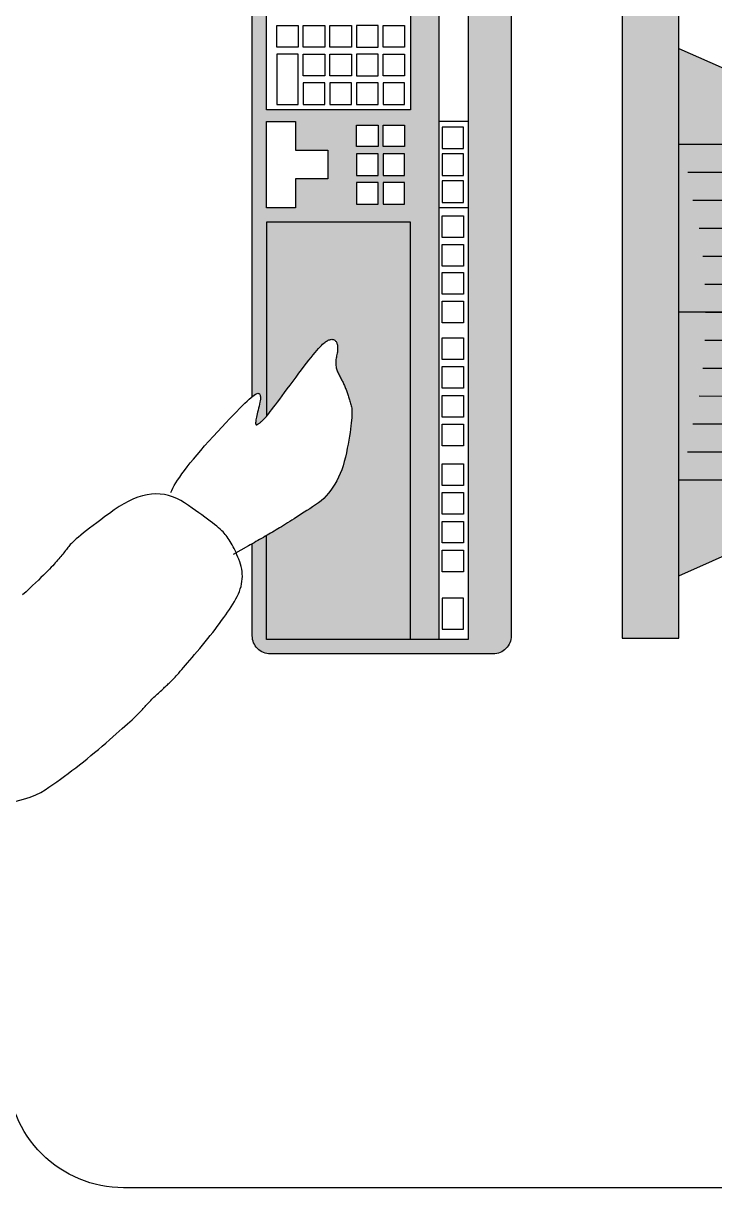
# Model space of a CAD drawing. Header units: millimetres. Extents: x 56918 to 63805, y 98050 to 121723.
# Drawn here: x 60125 to 60604, y 115665 to 116471 of the extents above; entities that cross this region are included whole.
import ezdxf

# ---------------------------------------------------------------- set-up
doc = ezdxf.new("R2010")
doc.units = ezdxf.units.MM
doc.header["$MEASUREMENT"] = 0
doc.layers.add('_relleno', color=255, linetype='Continuous')
doc.layers.add('A_MOBILIARIO', color=43, linetype='Continuous')

# ---------------------------------------------------------------- blocks, each defined once
blk = doc.blocks.new('scrivania_4')
at = {"layer": '_relleno'}
h = blk.add_hatch(color=256, dxfattribs=at)
h.dxf.hatch_style = 1
h.paths.add_polyline_path([(306.45899, 147.41137), (306.45816, 147.41125), (306.44841, 147.4136), (306.441, 147.41138), (306.4345, 147.41294), (306.4344, 147.41294), (306.43279, 147.40916), (306.43111, 147.40493), (306.42957, 147.4008), (306.42818, 147.39677), (306.42695, 147.39283), (306.42587, 147.389), (306.42494, 147.38526), (306.42416, 147.38162), (306.42353, 147.37808), (306.42325, 147.37606), (306.42875, 147.36054), (306.4311, 147.35602), (306.43552, 147.35297), (306.43787, 147.34844), (306.44509, 147.34274), (306.4522, 147.33714)])
h.paths.add_polyline_path([(306.33364, 147.217), (306.32954, 147.22142), (306.32545, 147.22585), (306.32298, 147.22988), (306.31928, 147.23593), (306.31825, 147.23876), (306.31688, 147.23307), (306.31733, 147.22781), (306.31778, 147.22254), (306.31985, 147.21688), (306.32434, 147.21408), (306.32641, 147.20842), (306.33252, 147.20523), (306.33863, 147.20204), (306.34474, 147.19885), (306.35124, 147.19728), (306.35729, 147.20099), (306.35482, 147.20502), (306.34832, 147.20658), (306.34221, 147.20978), (306.3361, 147.21297)])
h.paths.add_polyline_path([(306.97423, 147.60915), (306.93492, 147.60915), (306.93492, 147.1577), (306.97423, 147.1577)])
h.paths.add_polyline_path([(307.03376, 147.23465), (307.03375, 147.38342), (306.97423, 147.38342), (306.97423, 147.2009), (307.02086, 147.22174, 0.414214)])
h.paths.add_polyline_path([(307.03373, 147.5322, 0.414214), (307.02082, 147.54511), (306.97423, 147.56588), (306.97423, 147.38342), (307.03375, 147.38342)])
h.paths.add_polyline_path([(306.85813, 147.6075, 0.414214), (306.84568, 147.61995), (306.6913, 147.61995, 0.414214), (306.67885, 147.6075), (306.67885, 147.54375), (306.6801, 147.54304), (306.68216, 147.54187), (306.68463, 147.54045), (306.68729, 147.53891), (306.68881, 147.53802), (306.68881, 147.60999), (306.82825, 147.60999), (306.82825, 147.1618), (306.68881, 147.1618), (306.68881, 147.24354), (306.78841, 147.24354), (306.78841, 147.1618), (306.80833, 147.1618), (306.80833, 147.60999), (306.78841, 147.60999), (306.78841, 147.32115), (306.68881, 147.32115), (306.68861, 147.45563), (306.68791, 147.45644), (306.68732, 147.4571), (306.68683, 147.4576), (306.68641, 147.45801), (306.68599, 147.45841), (306.6856, 147.45877), (306.68521, 147.45912), (306.68484, 147.45944), (306.68449, 147.45974), (306.68415, 147.46001), (306.68382, 147.46026), (306.68351, 147.46048), (306.68321, 147.46069), (306.68293, 147.46087), (306.68266, 147.46102), (306.68241, 147.46115), (306.68217, 147.46126), (306.68195, 147.46135), (306.68173, 147.46141), (306.68155, 147.46141), (306.6814, 147.46131), (306.68129, 147.46112), (306.68122, 147.46083), (306.68118, 147.46045), (306.68119, 147.45997), (306.68122, 147.45939), (306.6813, 147.45872), (306.68142, 147.45795), (306.68157, 147.45708), (306.68175, 147.45612), (306.68198, 147.45506), (306.68224, 147.45391), (306.68254, 147.45266), (306.68288, 147.45131), (306.68355, 147.44872), (306.68406, 147.44644), (306.68451, 147.44366), (306.68449, 147.44052), (306.68326, 147.43956), (306.68173, 147.43982), (306.67885, 147.44173), (306.67885, 147.16429, 0.414214), (306.6913, 147.15184), (306.84568, 147.15184, 0.414214), (306.85813, 147.16429)])
h.paths.add_polyline_path([(306.78432, 147.30873), (306.78432, 147.29379), (306.76938, 147.29379), (306.76938, 147.30873)], flags=16)
h.paths.add_polyline_path([(306.78432, 147.28881), (306.78432, 147.27387), (306.76938, 147.27387), (306.76938, 147.28881)], flags=16)
h.paths.add_polyline_path([(306.76593, 147.30873), (306.76593, 147.29379), (306.75099, 147.29379), (306.75099, 147.30873)], flags=16)
h.paths.add_polyline_path([(306.78432, 147.26889), (306.78432, 147.25395), (306.76938, 147.25395), (306.76938, 147.26889)], flags=16)
h.paths.add_polyline_path([(306.76593, 147.28881), (306.76593, 147.27387), (306.75099, 147.27387), (306.75099, 147.28881)], flags=16)
h.paths.add_polyline_path([(306.76593, 147.26889), (306.76593, 147.25395), (306.75099, 147.25395), (306.75099, 147.26889)], flags=16)
h.paths.add_polyline_path([(306.73121, 147.29127), (306.73121, 147.27135), (306.70873, 147.27135), (306.70873, 147.25143), (306.68881, 147.25143), (306.68881, 147.31119), (306.70873, 147.31119), (306.70873, 147.29127)], flags=16)
h.paths.add_polyline_path([(306.78841, 147.60999), (306.68881, 147.60999), (306.68881, 147.53802), (306.69091, 147.5368), (306.6934, 147.53534), (306.6965, 147.53351), (306.6984, 147.53238), (306.70114, 147.53071), (306.70417, 147.52883), (306.70724, 147.5269), (306.70959, 147.52539), (306.7113, 147.52429), (306.71419, 147.52243), (306.71673, 147.52077), (306.71864, 147.51952), (306.7206, 147.51822), (306.72261, 147.51689), (306.72461, 147.51549), (306.72652, 147.51397), (306.72834, 147.51233), (306.73007, 147.51059), (306.73171, 147.50872), (306.73327, 147.50675), (306.73474, 147.50466), (306.73612, 147.50247), (306.73741, 147.50015), (306.73862, 147.49772), (306.73973, 147.49519), (306.74076, 147.49253), (306.7417, 147.48977), (306.74256, 147.48689), (306.74333, 147.4839), (306.744, 147.48079), (306.74461, 147.4777), (306.74517, 147.47476), (306.74568, 147.47197), (306.74613, 147.46932), (306.74653, 147.46682), (306.74688, 147.46446), (306.74718, 147.46225), (306.74742, 147.46019), (306.74771, 147.45732), (306.74789, 147.4541), (306.74787, 147.45143), (306.74765, 147.44952), (306.74712, 147.44738), (306.74648, 147.44502), (306.74581, 147.44277), (306.74509, 147.44057), (306.74431, 147.43839), (306.74347, 147.43625), (306.74263, 147.43427), (306.74174, 147.43231), (306.74074, 147.43023), (306.73969, 147.42821), (306.73835, 147.42576), (306.73824, 147.42554), (306.73792, 147.42486), (306.73763, 147.42416), (306.73739, 147.42344), (306.73718, 147.42271), (306.737, 147.42196), (306.73687, 147.4212), (306.73677, 147.42042), (306.7367, 147.41963), (306.73667, 147.41882), (306.73668, 147.41799), (306.73673, 147.41715), (306.73681, 147.4163), (306.73693, 147.41542), (306.73709, 147.41454), (306.73728, 147.41364), (306.73767, 147.41184), (306.73796, 147.40948), (306.73797, 147.40742), (306.73764, 147.40538), (306.73675, 147.40358), (306.73541, 147.40246), (306.73374, 147.40218), (306.73199, 147.40266), (306.73031, 147.40354), (306.72868, 147.40471), (306.72721, 147.40604), (306.72576, 147.40755), (306.72472, 147.40869), (306.72357, 147.40999), (306.72234, 147.41144), (306.72102, 147.41304), (306.7196, 147.41479), (306.71809, 147.41669), (306.7165, 147.41873), (306.71481, 147.42093), (306.71302, 147.42328), (306.71115, 147.42577), (306.70919, 147.42842), (306.70713, 147.43122), (306.70508, 147.43401), (306.70313, 147.43665), (306.70129, 147.43914), (306.69955, 147.44148), (306.69792, 147.44366), (306.69639, 147.44569), (306.69497, 147.44757), (306.69365, 147.4493), (306.69243, 147.45087), (306.69132, 147.45229), (306.69031, 147.45355), (306.68941, 147.45467), (306.68861, 147.45563), (306.68881, 147.32115), (306.78841, 147.32115)], flags=17)
h.paths.add_polyline_path([(306.89685, 146.94923, 0.414214), (306.89379, 146.96664), (306.73407, 147.07851, 0.414214), (306.71666, 147.07545), (306.63921, 146.96488, 0.414214), (306.64228, 146.94747), (306.80199, 146.83559, 0.414214), (306.8194, 146.83866)])
h.paths.add_polyline_path([(306.84062, 146.89156, -0.414214), (306.84246, 146.88111), (306.81664, 146.84425, -0.414214), (306.80619, 146.84241), (306.6499, 146.9519, -0.414214), (306.64806, 146.96234), (306.67388, 146.9992, -0.414214), (306.68432, 147.00104)], flags=16)
h.paths.add_polyline_path([(306.83466, 146.95971), (306.85203, 146.98451), (306.87355, 146.96944), (306.85618, 146.94464)], flags=16)
h.paths.add_polyline_path([(306.82995, 146.89507, -0.414214), (306.83161, 146.88567), (306.80837, 146.8525, -0.414214), (306.79897, 146.85084), (306.76764, 146.87279, -0.414214), (306.76641, 146.87975), (306.76649, 146.87986, 0.414214), (306.76526, 146.88683), (306.70562, 146.9286, 0.418234), (306.69862, 146.92732, -0.41818), (306.69162, 146.92604), (306.66029, 146.94799, -0.414214), (306.65863, 146.95739), (306.68187, 146.99056, -0.414214), (306.69127, 146.99221), (306.7226, 146.97027, -0.414214), (306.72383, 146.96331), (306.72375, 146.96319, 0.414214), (306.72497, 146.95623), (306.78462, 146.91445, 0.418234), (306.79162, 146.91574, -0.41818), (306.79862, 146.91702)], flags=0)
h.paths.add_polyline_path([(306.78506, 146.94513), (306.75863, 146.96363), (306.79567, 147.0165), (306.82209, 146.99799)], flags=16)
h.paths.add_polyline_path([(306.74264, 146.97077), (306.73445, 146.9765), (306.74592, 146.99289), (306.75411, 146.98715)], flags=0)
h.paths.add_polyline_path([(306.75764, 146.99218), (306.74945, 146.99792), (306.76092, 147.0143), (306.76911, 147.00856)], flags=16)
h.paths.add_polyline_path([(306.77264, 147.01359), (306.76445, 147.01933), (306.77592, 147.03571), (306.78411, 147.02997)], flags=16)
h.paths.add_polyline_path([(306.73022, 146.97947), (306.72203, 146.9852), (306.7335, 147.00159), (306.74169, 146.99585)], flags=16)
h.paths.add_polyline_path([(306.74522, 147.00088), (306.73703, 147.00662), (306.7485, 147.023), (306.75669, 147.01726)], flags=16)
h.paths.add_polyline_path([(306.76022, 147.02229), (306.75203, 147.02803), (306.7635, 147.04441), (306.77169, 147.03867)], flags=16)
h.paths.add_polyline_path([(306.7178, 146.98817), (306.70961, 146.9939), (306.72108, 147.01029), (306.72927, 147.00455)], flags=16)
h.paths.add_polyline_path([(306.7328, 147.00958), (306.72461, 147.01532), (306.73608, 147.0317), (306.74427, 147.02596)], flags=16)
h.paths.add_polyline_path([(306.7478, 147.03099), (306.73961, 147.03673), (306.75108, 147.05311), (306.75927, 147.04737)], flags=16)
h.paths.add_polyline_path([(306.70538, 146.99687), (306.69719, 147.0026), (306.70866, 147.01899), (306.71685, 147.01325)], flags=16)
h.paths.add_polyline_path([(306.72038, 147.01828), (306.71219, 147.02402), (306.72366, 147.0404), (306.73185, 147.03466)], flags=16)
h.paths.add_polyline_path([(306.73538, 147.03969), (306.72719, 147.04543), (306.73866, 147.06181), (306.74685, 147.05607)], flags=16)
at = {"linetype": 'Continuous'}
for p, q in [((307.23015, 147.98944), (306.58967, 147.98944)), ((306.80833, 147.60999), (306.80833, 147.1618)), ((306.97473, 147.49958), (307.02465, 147.49959)), ((306.9803, 147.48022), (307.02465, 147.48023)), ((306.98393, 147.46085), (307.02465, 147.46087)), ((306.98826, 147.44149), (307.02466, 147.44151)), ((306.99071, 147.42213), (307.02466, 147.42215)), ((306.99218, 147.40277), (307.02466, 147.40279)), ((306.99267, 147.38341), (307.02466, 147.38342)), ((306.99218, 147.36405), (307.02467, 147.36406)), ((306.99072, 147.34468), (307.02467, 147.3447)), ((306.98827, 147.32532), (307.02467, 147.32534)), ((306.82825, 147.31119), (306.80833, 147.31119)), ((306.98395, 147.30596), (307.02467, 147.30598)), ((306.98033, 147.2866), (307.02468, 147.28661)), ((306.97476, 147.26723), (307.02468, 147.26725)), ((306.82825, 147.25143), (306.80833, 147.25143)), ((306.97423, 147.2009), (307.02086, 147.22174))]:
    blk.add_line(p, q, dxfattribs=at)
blk.add_line((307.03375, 147.38342), (306.97423, 147.38342))
for points in [[(306.58967, 147.98944, 0.414214), (306.50967, 147.90944), (306.50967, 147.72322)], [(306.67885, 147.44188), (306.67885, 147.16429, 0.414214), (306.6913, 147.15184), (306.84568, 147.15184, 0.414214), (306.85813, 147.16429), (306.85813, 147.6075, 0.414214), (306.84568, 147.61995), (306.6913, 147.61995, 0.414214), (306.67885, 147.6075), (306.67885, 147.54375)], [(306.97418, 147.5659), (307.02082, 147.54511, -0.414214), (307.03373, 147.5322), (307.03376, 147.23465)]]:
    blk.add_lwpolyline(points, format="xyb", dxfattribs=at)
for points in [[(306.51545, 147.72195), (306.52051, 147.72061), (306.52504, 147.71915), (306.52904, 147.7176), (306.53251, 147.71593), (306.53545, 147.71416), (306.53812, 147.71232), (306.54079, 147.71045), (306.54345, 147.70856), (306.5461, 147.70665), (306.54875, 147.70471), (306.5514, 147.70274), (306.55403, 147.70075), (306.55666, 147.69873), (306.55929, 147.69669), (306.56191, 147.69462), (306.56452, 147.69253), (306.56712, 147.69041), (306.56972, 147.68826), (306.57232, 147.68609), (306.5749, 147.6839), (306.57748, 147.68168), (306.58, 147.67949), (306.58239, 147.67741), (306.58466, 147.67541), (306.5868, 147.67352), (306.58882, 147.67172), (306.59072, 147.67003), (306.59249, 147.66842), (306.59413, 147.66692), (306.59565, 147.66551), (306.59705, 147.6642), (306.59832, 147.66299), (306.59947, 147.66187), (306.60049, 147.66085), (306.60139, 147.65993), (306.60217, 147.65911), (306.60282, 147.65838), (306.60342, 147.6577), (306.60402, 147.65701), (306.60464, 147.65633), (306.60528, 147.65564), (306.60592, 147.65494), (306.60658, 147.65425), (306.60725, 147.65355), (306.60793, 147.65285), (306.60863, 147.65214), (306.60934, 147.65143), (306.61006, 147.65072), (306.6108, 147.65001), (306.61154, 147.64929), (306.6123, 147.64857), (306.61308, 147.64785), (306.61386, 147.64712), (306.61464, 147.6464), (306.6154, 147.6457), (306.61614, 147.64502), (306.61685, 147.64436), (306.61754, 147.64372), (306.61821, 147.64309), (306.61886, 147.64249), (306.61948, 147.6419), (306.62008, 147.64133), (306.62066, 147.64078), (306.62122, 147.64025), (306.62176, 147.63974), (306.62227, 147.63925), (306.62276, 147.63877), (306.62323, 147.63832), (306.62367, 147.63788), (306.62415, 147.63739), (306.62473, 147.63679), (306.62539, 147.63607), (306.62615, 147.63524), (306.62701, 147.63429), (306.62795, 147.63322), (306.62899, 147.63204), (306.63012, 147.63074), (306.63134, 147.62932), (306.63266, 147.62779), (306.63407, 147.62614), (306.63557, 147.62437), (306.63717, 147.62249), (306.63885, 147.62049), (306.64063, 147.61838), (306.64251, 147.61615), (306.6444, 147.61388), (306.64624, 147.61164), (306.64803, 147.60943), (306.64977, 147.60725), (306.65145, 147.60511), (306.65308, 147.603), (306.65466, 147.60092), (306.65619, 147.59888), (306.65766, 147.59687), (306.65908, 147.59489), (306.66045, 147.59295), (306.66176, 147.59104), (306.66303, 147.58916), (306.66424, 147.58731), (306.6654, 147.5855), (306.6665, 147.58372), (306.66753, 147.58195), (306.66845, 147.5802), (306.66926, 147.57845), (306.66997, 147.5767), (306.67057, 147.57496), (306.67107, 147.57323), (306.67146, 147.5715), (306.67174, 147.56977), (306.67192, 147.56805), (306.67199, 147.56634), (306.67195, 147.56463), (306.67181, 147.56293), (306.67156, 147.56124), (306.67121, 147.55954), (306.67075, 147.55786), (306.67018, 147.55618), (306.66956, 147.55453), (306.66893, 147.55293), (306.66829, 147.55139), (306.66765, 147.54991), (306.667, 147.54848), (306.66634, 147.54711), (306.66568, 147.54579), (306.66501, 147.54453), (306.66433, 147.54332), (306.66365, 147.54217), (306.66296, 147.54107), (306.66226, 147.54003), (306.66156, 147.53905), (306.66085, 147.53812), (306.66013, 147.53724), (306.6594, 147.53642), (306.65861, 147.5356), (306.6577, 147.53471), (306.65667, 147.53376), (306.65551, 147.53274), (306.65423, 147.53166), (306.65282, 147.53051), (306.65129, 147.5293), (306.64964, 147.52803), (306.64787, 147.52669), (306.64597, 147.52528), (306.64395, 147.52382), (306.64181, 147.52229), (306.63955, 147.52069), (306.63716, 147.51903), (306.63465, 147.5173), (306.63201, 147.51551), (306.6293, 147.51382), (306.62654, 147.5124), (306.62373, 147.51124), (306.62088, 147.51035), (306.61799, 147.50972), (306.61506, 147.50936), (306.61208, 147.50927), (306.60906, 147.50944), (306.60599, 147.50987), (306.60288, 147.51058), (306.59973, 147.51154), (306.59654, 147.51278), (306.5933, 147.51428), (306.59002, 147.51604), (306.58669, 147.51807), (306.58332, 147.52037), (306.58002, 147.52274), (306.5769, 147.525), (306.57397, 147.52715), (306.57121, 147.5292), (306.56864, 147.53113), (306.56624, 147.53295), (306.56403, 147.53465), (306.562, 147.53625), (306.56015, 147.53774), (306.55849, 147.53911), (306.557, 147.54038), (306.5557, 147.54153), (306.55458, 147.54257), (306.55364, 147.54351), (306.55288, 147.54433), (306.5523, 147.54504), (306.5518, 147.5457), (306.55128, 147.54638), (306.55074, 147.54708), (306.55017, 147.54781), (306.54958, 147.54854), (306.54897, 147.5493), (306.54834, 147.55008), (306.54769, 147.55088), (306.54701, 147.55169), (306.54631, 147.55252), (306.54559, 147.55338), (306.54485, 147.55425), (306.54408, 147.55514), (306.54329, 147.55605), (306.54248, 147.55697), (306.54165, 147.55792), (306.54074, 147.55893), (306.5397, 147.56004), (306.53853, 147.56126), (306.53724, 147.56258), (306.53581, 147.56401), (306.53426, 147.56554), (306.53257, 147.56718), (306.53076, 147.56893), (306.52882, 147.57077), (306.52674, 147.57273), (306.52454, 147.57478), (306.52221, 147.57695), (306.51976, 147.57922)], [(306.78841, 147.60999), (306.78841, 147.32115), (306.68881, 147.32115), (306.68861, 147.45563)], [(306.78841, 147.1618), (306.78841, 147.24354), (306.68881, 147.24354), (306.68881, 147.1618), (306.82825, 147.1618), (306.82825, 147.60999), (306.68881, 147.60999), (306.68881, 147.53802)], [(306.62255, 147.50834), (306.62315, 147.50686), (306.62391, 147.50525), (306.62484, 147.50352), (306.62594, 147.50166), (306.62719, 147.49968), (306.62862, 147.49757), (306.6302, 147.49533), (306.63195, 147.49296), (306.63387, 147.49047), (306.63595, 147.48785), (306.63819, 147.4851), (306.6406, 147.48223), (306.64317, 147.47923), (306.6459, 147.4761), (306.6488, 147.47284), (306.65187, 147.46946), (306.65493, 147.46612), (306.65784, 147.46297), (306.66058, 147.46003), (306.66317, 147.45728), (306.6656, 147.45474), (306.66786, 147.45239), (306.66997, 147.45025), (306.67191, 147.4483), (306.6737, 147.44655), (306.67533, 147.44501), (306.67679, 147.44366), (306.6781, 147.44251), (306.67924, 147.44156), (306.68023, 147.44082), (306.68105, 147.44027), (306.68171, 147.43992), (306.68227, 147.43973), (306.68276, 147.43964), (306.6832, 147.43966), (306.68357, 147.4398), (306.68388, 147.44004), (306.68413, 147.44039), (306.68431, 147.44084), (306.68444, 147.44141), (306.6845, 147.44209), (306.68451, 147.44287), (306.68445, 147.44377), (306.68433, 147.44477), (306.68416, 147.44588), (306.68392, 147.4471), (306.68361, 147.44843), (306.68325, 147.44987), (306.68288, 147.45131), (306.68254, 147.45266), (306.68224, 147.45391), (306.68198, 147.45506), (306.68175, 147.45612), (306.68157, 147.45708), (306.68142, 147.45795), (306.6813, 147.45872), (306.68122, 147.45939), (306.68119, 147.45997), (306.68118, 147.46045), (306.68122, 147.46083), (306.68129, 147.46112), (306.6814, 147.46131), (306.68155, 147.46141), (306.68173, 147.46141), (306.68195, 147.46135), (306.68217, 147.46126), (306.68241, 147.46115), (306.68266, 147.46102), (306.68293, 147.46087), (306.68321, 147.46069), (306.68351, 147.46048), (306.68382, 147.46026), (306.68415, 147.46001), (306.68449, 147.45974), (306.68484, 147.45944), (306.68521, 147.45912), (306.6856, 147.45877), (306.68599, 147.45841), (306.68641, 147.45801), (306.68683, 147.4576), (306.68732, 147.4571), (306.68791, 147.45644), (306.68861, 147.45563), (306.68941, 147.45467), (306.69031, 147.45355), (306.69132, 147.45229), (306.69243, 147.45087), (306.69365, 147.4493), (306.69497, 147.44757), (306.69639, 147.44569), (306.69792, 147.44366), (306.69955, 147.44148), (306.70129, 147.43914), (306.70313, 147.43665), (306.70508, 147.43401), (306.70713, 147.43122), (306.70919, 147.42842), (306.71115, 147.42577), (306.71302, 147.42328), (306.71481, 147.42093), (306.7165, 147.41873), (306.71809, 147.41669), (306.7196, 147.41479), (306.72102, 147.41304), (306.72234, 147.41144), (306.72357, 147.40999), (306.72472, 147.40869), (306.72576, 147.40755), (306.72672, 147.40654), (306.72759, 147.40569), (306.72836, 147.40499), (306.72905, 147.40444), (306.72967, 147.40399), (306.73028, 147.4036), (306.73087, 147.40325), (306.73143, 147.40296), (306.73197, 147.40271), (306.73249, 147.40252), (306.73299, 147.40239), (306.73347, 147.4023), (306.73393, 147.40227), (306.73437, 147.40229), (306.73479, 147.40236), (306.73518, 147.40248), (306.73556, 147.40266), (306.73591, 147.40288), (306.73624, 147.40316), (306.73656, 147.40349), (306.73684, 147.40387), (306.73709, 147.40428), (306.73732, 147.40472), (306.7375, 147.4052), (306.73766, 147.40571), (306.73779, 147.40626), (306.73788, 147.40684), (306.73794, 147.40746), (306.73797, 147.40811), (306.73797, 147.4088), (306.73793, 147.40951), (306.73787, 147.41027), (306.73777, 147.41106), (306.73764, 147.41188), (306.73747, 147.41274), (306.73728, 147.41364), (306.73709, 147.41454), (306.73693, 147.41542), (306.73681, 147.4163), (306.73673, 147.41715), (306.73668, 147.41799), (306.73667, 147.41882), (306.7367, 147.41963), (306.73677, 147.42042), (306.73687, 147.4212), (306.737, 147.42196), (306.73718, 147.42271), (306.73739, 147.42344), (306.73763, 147.42416), (306.73792, 147.42486), (306.73824, 147.42554), (306.73859, 147.42622), (306.73896, 147.42688), (306.73933, 147.42754), (306.73969, 147.42821), (306.74004, 147.42888), (306.74038, 147.42954), (306.74072, 147.43021), (306.74106, 147.43089), (306.74138, 147.43156), (306.7417, 147.43223), (306.74202, 147.43291), (306.74233, 147.43359), (306.74263, 147.43427), (306.74292, 147.43495), (306.74321, 147.43563), (306.74349, 147.43632), (306.74377, 147.437), (306.74404, 147.43769), (306.74431, 147.43839), (306.74457, 147.4391), (306.74482, 147.43981), (306.74507, 147.44053), (306.74532, 147.44126), (306.74556, 147.442), (306.7458, 147.44275), (306.74603, 147.4435), (306.74626, 147.44426), (306.74648, 147.44503), (306.7467, 147.44581), (306.74691, 147.44659), (306.74712, 147.44739), (306.74732, 147.44819), (306.74752, 147.449), (306.74769, 147.44988), (306.74781, 147.45091), (306.74787, 147.45209), (306.74789, 147.45342), (306.74785, 147.45489), (306.74776, 147.45651), (306.74762, 147.45828), (306.74742, 147.46019), (306.74718, 147.46225), (306.74688, 147.46446), (306.74653, 147.46682), (306.74613, 147.46932), (306.74568, 147.47197), (306.74517, 147.47476), (306.74461, 147.4777), (306.744, 147.48079), (306.74333, 147.4839), (306.74256, 147.48689), (306.7417, 147.48977), (306.74076, 147.49253), (306.73973, 147.49519), (306.73862, 147.49772), (306.73741, 147.50015), (306.73612, 147.50247), (306.73474, 147.50466), (306.73327, 147.50675), (306.73171, 147.50872), (306.73007, 147.51059), (306.72834, 147.51233), (306.72652, 147.51397), (306.72461, 147.51549), (306.72261, 147.51689), (306.7206, 147.51822), (306.71864, 147.51952), (306.71673, 147.52077), (306.71487, 147.52198), (306.71306, 147.52316), (306.7113, 147.52429), (306.70959, 147.52539), (306.70794, 147.52645), (306.70633, 147.52747), (306.70478, 147.52844), (306.70328, 147.52938), (306.70182, 147.53029), (306.70042, 147.53115), (306.69907, 147.53197), (306.69777, 147.53275), (306.69653, 147.5335), (306.6953, 147.53422), (306.69407, 147.53495), (306.69283, 147.53568), (306.69159, 147.53641), (306.69033, 147.53714), (306.68908, 147.53787), (306.68781, 147.5386), (306.68654, 147.53934), (306.68527, 147.54008), (306.68398, 147.54082), (306.68269, 147.54156), (306.6814, 147.5423), (306.6801, 147.54304), (306.67879, 147.54379), (306.67747, 147.54454), (306.67615, 147.54528), (306.66556, 147.55127)]]:
    blk.add_lwpolyline(points, dxfattribs=at)
blk.add_lwpolyline([(306.93492, 147.60915), (306.97423, 147.60915), (306.97423, 147.1577), (306.93492, 147.1577)], close=True)
for points in [[(306.81024, 147.60296), (306.82518, 147.60296), (306.82518, 147.58153), (306.81024, 147.58153)], [(306.81024, 147.56312), (306.81024, 147.54818), (306.82518, 147.54818), (306.82518, 147.56312)], [(306.81024, 147.5432), (306.81024, 147.52826), (306.82518, 147.52826), (306.82518, 147.5432)], [(306.81024, 147.52328), (306.81024, 147.50834), (306.82518, 147.50834), (306.82518, 147.52328)], [(306.81024, 147.50336), (306.81024, 147.48842), (306.82518, 147.48842), (306.82518, 147.50336)], [(306.81024, 147.47596), (306.81024, 147.46102), (306.82518, 147.46102), (306.82518, 147.47596)], [(306.81024, 147.45604), (306.81024, 147.4411), (306.82518, 147.4411), (306.82518, 147.45604)], [(306.81024, 147.43612), (306.81024, 147.42118), (306.82518, 147.42118), (306.82518, 147.43612)], [(306.82518, 147.4162), (306.81024, 147.4162), (306.81024, 147.40126), (306.82518, 147.40126)], [(306.81024, 147.39083), (306.81024, 147.37589), (306.82518, 147.37589), (306.82518, 147.39083)], [(306.81024, 147.37091), (306.81024, 147.35597), (306.82518, 147.35597), (306.82518, 147.37091)], [(306.81024, 147.3367), (306.82518, 147.3367), (306.82518, 147.35164), (306.81024, 147.35164)], [(306.81024, 147.31678), (306.82518, 147.31678), (306.82518, 147.33172), (306.81024, 147.33172)], [(306.70873, 147.25143), (306.70873, 147.27135), (306.73121, 147.27135), (306.73121, 147.29127), (306.70873, 147.29127), (306.70873, 147.31119), (306.68881, 147.31119), (306.68881, 147.25143)], [(306.76593, 147.29379), (306.75099, 147.29379), (306.75099, 147.30873), (306.76593, 147.30873)], [(306.78432, 147.30873), (306.78432, 147.29379), (306.76938, 147.29379), (306.76938, 147.30873)], [(306.81025, 147.30755), (306.82519, 147.30755), (306.82519, 147.29261), (306.81025, 147.29261)], [(306.75099, 147.27387), (306.75099, 147.28881), (306.76593, 147.28881), (306.76593, 147.27387)], [(306.76938, 147.28881), (306.78432, 147.28881), (306.78432, 147.27387), (306.76938, 147.27387)], [(306.81025, 147.27398), (306.81025, 147.28892), (306.82519, 147.28892), (306.82519, 147.27398)], [(306.81025, 147.25533), (306.81025, 147.27027), (306.82519, 147.27027), (306.82519, 147.25533)], [(306.76593, 147.26889), (306.75099, 147.26889), (306.75099, 147.25395), (306.76593, 147.25395)], [(306.76938, 147.26889), (306.76938, 147.25395), (306.78432, 147.25395), (306.78432, 147.26889)], [(306.71074, 147.20494), (306.69581, 147.20494), (306.69581, 147.2398), (306.71074, 147.2398)], [(306.72914, 147.22486), (306.7142, 147.22486), (306.7142, 147.2398), (306.72914, 147.2398)], [(306.74753, 147.22486), (306.73259, 147.22486), (306.73259, 147.2398), (306.74753, 147.2398)], [(306.76593, 147.2398), (306.76593, 147.22486), (306.75099, 147.22486), (306.75099, 147.2398)], [(306.78432, 147.22486), (306.76938, 147.22486), (306.76938, 147.2398), (306.78432, 147.2398)], [(306.72914, 147.21988), (306.7142, 147.21988), (306.7142, 147.20494), (306.72914, 147.20494)], [(306.74753, 147.21988), (306.73259, 147.21988), (306.73259, 147.20494), (306.74753, 147.20494)], [(306.75099, 147.21988), (306.76593, 147.21988), (306.76593, 147.20494), (306.75099, 147.20494)], [(306.78432, 147.21988), (306.76938, 147.21988), (306.76938, 147.20494), (306.78432, 147.20494)], [(306.71074, 147.19996), (306.69581, 147.19996), (306.69581, 147.18502), (306.71074, 147.18502)], [(306.72914, 147.19996), (306.7142, 147.19996), (306.7142, 147.18502), (306.72914, 147.18502)], [(306.74753, 147.19996), (306.73259, 147.19996), (306.73259, 147.18502), (306.74753, 147.18502)], [(306.75099, 147.19996), (306.76593, 147.19996), (306.76593, 147.18502), (306.75099, 147.18502)], [(306.78432, 147.19996), (306.76938, 147.19996), (306.76938, 147.18502), (306.78432, 147.18502)]]:
    blk.add_lwpolyline(points, close=True, dxfattribs=at)

msp = doc.modelspace()

# ---------------------------------------------------------------- block references
at = {"layer": 'A_MOBILIARIO', "xscale": -1000, "yscale": 1000, "zscale": 1000, "rotation": 180}
msp.add_blockref('scrivania_4', (-246395.09, 263654.57), dxfattribs=at)

doc.saveas('drawing.dxf')
